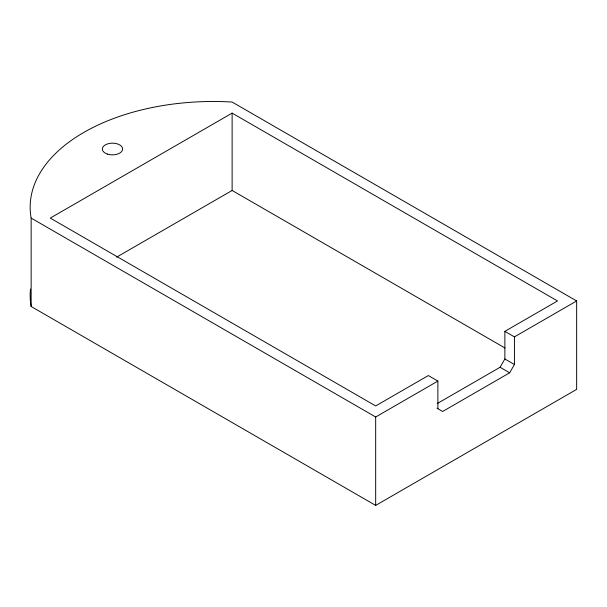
<?xml version="1.0" encoding="UTF-8"?>
<svg xmlns="http://www.w3.org/2000/svg" width="607" height="607" viewBox="0 0 607 607"><rect width="100%" height="100%" fill="white"/><g stroke="black" fill="none" stroke-linecap="round" stroke-linejoin="round"><path stroke-width="0.91" d="M437.184 403.587L500.085 367.273L504.872 358.98L504.872 331.354L557.507 300.966L232.124 113.107L50.282 218.088L375.672 405.946L428.314 375.558L437.882 381.082L437.882 408.708M437.086 408.253L442.67 411.47L509.66 372.797L514.44 364.511L514.44 336.877L576.65 300.966L576.65 389.375L375.672 505.403L31.147 306.489A183.056 105.686 0 0 1 30.517 289.023M116.627 257.14L232.124 190.461L505.054 348.039M31.147 306.489L31.147 218.088L375.672 417.001L437.882 381.082M576.65 300.966L232.124 102.052A183.056 105.686 0 0 0 31.147 218.088M504.872 331.354L514.44 336.877M504.872 358.98L514.44 364.511M500.085 367.273L509.66 372.797M375.672 417.001L375.672 505.403M232.124 113.107L232.124 190.461M107.416 154.095A10.152 5.858 0 0 0 122.644 149.019A10.152 5.858 0 0 0 107.416 143.942A10.152 5.858 0 0 0 107.416 154.095"/></g></svg>
